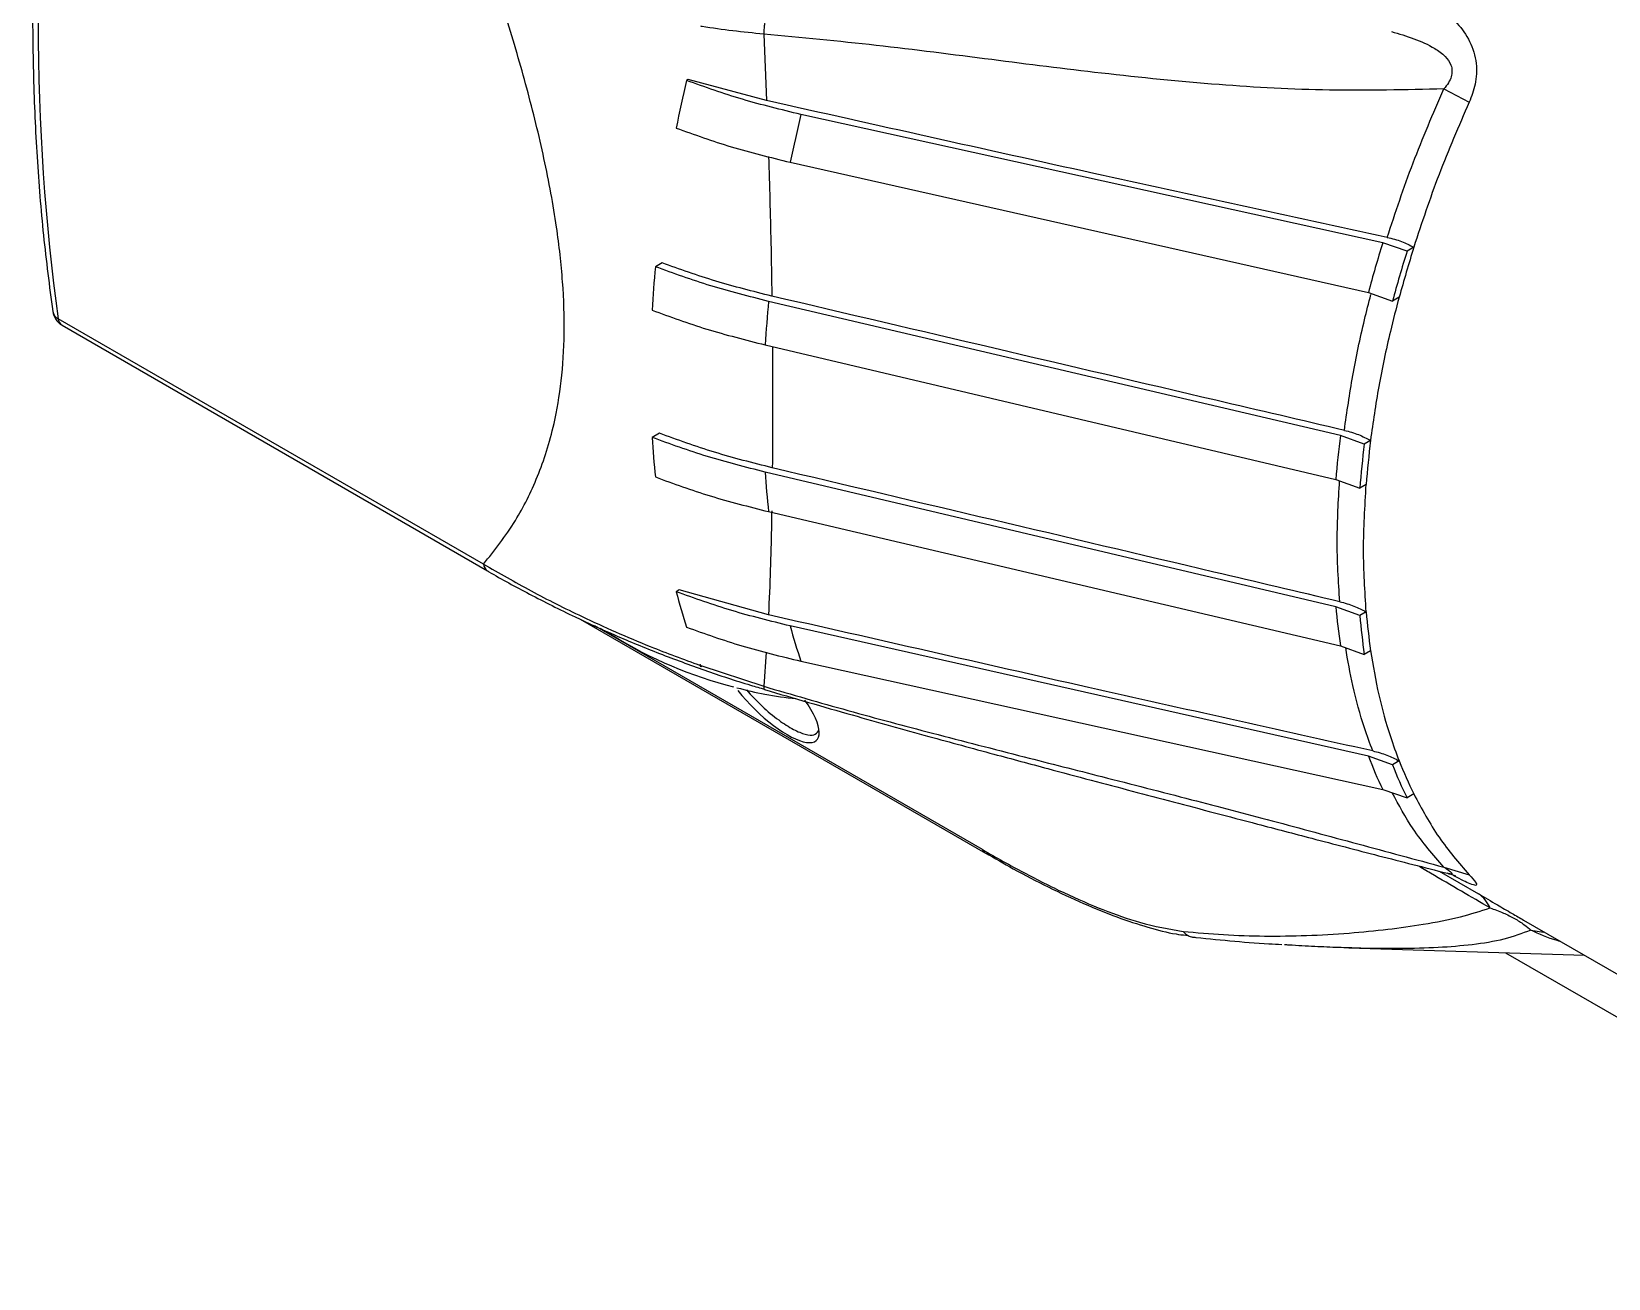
# Model space of a CAD drawing. Extents: x 12.3 to 108.7, y 1.1 to 80.4.
# Drawn here: x 65.772 to 70.732, y 8.463 to 12.385 of the extents above; entities that cross this region are included whole.
import ezdxf

# ---------------------------------------------------------------- set-up
doc = ezdxf.new("R2010")
doc.units = 0
doc.header["$MEASUREMENT"] = 0
doc.layers.add('OBJECT', color=7, linetype='CONTINUOUS')

msp = doc.modelspace()

# ---------------------------------------------------------------- linework, layer by layer
at = {"layer": 'OBJECT'}
for p, q in [((68.0753, 12.3772), (68.0845, 12.1681)), ((67.8377, 12.2341), (67.8328, 12.2313)), ((68.0845, 12.1681), (67.8377, 12.2341)), ((70.2146, 12.2049), (70.294, 12.1629)), ((70.0221, 11.721), (68.1924, 12.1245)), ((68.1584, 11.9742), (69.9771, 11.5643)), ((70.0985, 11.6942), (70.0221, 11.721)), ((70.1201, 11.7067), (70.0985, 11.6942)), ((70.1195, 11.7071), (70.1201, 11.7067)), ((67.7554, 11.6576), (67.7347, 11.6456)), ((69.9771, 11.5643), (70.0531, 11.5374)), ((69.8889, 11.1149), (68.0907, 11.5366)), ((70.0741, 11.5495), (70.0531, 11.5374)), ((67.194, 10.7099), (65.8565, 11.4821)), ((65.8684, 11.4616), (67.206, 10.6895)), ((68.0798, 11.3997), (69.8748, 10.9761)), ((67.747, 11.122), (67.7241, 11.1087)), ((69.9642, 11.0876), (69.8889, 11.1149)), ((69.9842, 11.0991), (69.9642, 11.0876)), ((69.9835, 11.0995), (69.9842, 11.0991)), ((69.8748, 10.576), (68.0798, 10.9996)), ((69.8748, 10.9761), (69.95, 10.9487)), ((69.9698, 10.9602), (69.95, 10.9487)), ((68.0907, 10.8752), (69.8889, 10.4535)), ((67.8094, 10.6288), (67.8, 10.6234)), ((68.0902, 10.5506), (67.8094, 10.6288)), ((69.95, 10.5486), (69.8748, 10.576)), ((67.4979, 10.5369), (68.7725, 9.801)), ((68.7631, 9.812), (67.5436, 10.516)), ((69.9771, 10.106), (68.1584, 10.5158)), ((69.9698, 10.5601), (69.95, 10.5486)), ((69.9692, 10.5605), (69.9698, 10.5601)), ((67.5605, 10.5083), (67.6427, 10.4609)), ((68.0834, 10.4332), (68.0753, 10.3259)), ((69.8889, 10.4535), (69.9642, 10.4262)), ((69.9842, 10.4377), (69.9642, 10.4262)), ((67.8744, 10.3949), (67.8773, 10.3908)), ((67.8756, 10.3913), (67.8744, 10.3949)), ((67.8776, 10.387), (67.8756, 10.3913)), ((67.8773, 10.3908), (68.0753, 10.3259)), ((68.1924, 10.4048), (70.0221, 10.0013)), ((70.0531, 10.079), (69.9771, 10.106)), ((70.0741, 10.0912), (70.0531, 10.079)), ((70.0735, 10.0916), (70.0741, 10.0912)), ((70.0221, 10.0013), (70.0985, 9.9746)), ((70.1201, 9.9871), (70.0985, 9.9746)), ((70.1992, 9.7445), (70.3237, 9.6727)), ((70.2146, 9.757), (70.294, 9.7332)), ((70.4652, 9.5902), (72.2805, 8.5423)), ((69.4026, 9.5427), (69.4112, 9.5415)), ((70.4877, 9.5589), (70.528, 9.5524)), ((69.9152, 9.503), (70.6565, 9.4798)), ((70.4088, 9.4876), (72.1831, 8.4633))]:
    msp.add_line(p, q, dxfattribs=at)
for centre, radius, start, end in [((72.4104, 11.1499), 4.7037, 166.7075, 168.5728), ((72.6539, 11.0356), 4.5924, 166.2852, 168.2077), ((73.7128, 10.5751), 3.8645, 162.7524, 165.1691), ((73.7598, 10.5564), 3.8171, 162.4615, 164.9202), ((73.7684, 10.5466), 3.8451, 162.634, 165.0677), ((71.4833, 11.2873), 3.7657, 174.5404, 176.6273), ((71.7285, 11.1774), 3.6555, 174.3599, 176.5135), ((65.8984, 11.5136), 0.06, 188.0499, 240.0027), ((65.8708, 11.5111), 0.0323, 190.4688, 243.6753), ((65.8827, 11.4837), 0.0263, 183.4372, 237.1336), ((72.8178, 10.7476), 2.9519, 172.8519, 175.5596), ((70.5693, 11.2873), 2.8508, 183.5903, 186.1027), ((72.8744, 10.72), 2.9333, 172.8015, 175.5277), ((72.8681, 10.7311), 2.9073, 172.7284, 175.4811), ((70.8149, 11.1774), 2.7409, 183.7195, 186.3289), ((67.2208, 10.7118), 0.0268, 184.0218, 236.3208), ((69.8006, 11.1496), 2.0686, 194.7362, 197.9616), ((71.9077, 10.7476), 2.0401, 184.8249, 188.2889), ((70.0534, 11.0358), 1.9651, 195.3431, 198.7289), ((71.9645, 10.72), 2.0217, 184.8625, 188.3566), ((71.9583, 10.7312), 1.9958, 184.9176, 188.4551), ((68.3001, 11.6016), 1.3166, 238.021, 255.9541), ((69.5646, 11.0688), 1.8196, 201.738, 202.0076), ((71.2112, 10.575), 1.3203, 200.8104, 205.756), ((71.2705, 10.5465), 1.3041, 201.0063, 206.0112), ((71.2675, 10.5563), 1.2808, 201.2927, 206.3851), ((68.7844, 9.8207), 0.023, 202.171, 237.7081)]:
    msp.add_arc(centre, radius, start, end, dxfattribs=at)
for centre, major_axis, ratio, start_param, end_param in [((71.4993, 15.6519), (4.0521, 6.8981), 0.58236, 2.211748, 2.509291), ((68.0903, 10.3098), (-0.1516, 0.1535), 0.325491, 1.240914, 4.231398)]:
    msp.add_ellipse(centre, major_axis=major_axis, ratio=ratio, start_param=start_param, end_param=end_param, dxfattribs=at)
for points, knots in [([(65.8389, 13.4428), (65.8332, 13.3948), (65.817, 13.2555), (65.7967, 13.0277), (65.7812, 12.7612), (65.7746, 12.4991), (65.777, 12.2419), (65.7884, 11.99), (65.8081, 11.7436), (65.8287, 11.5846), (65.839, 11.5052)], [0, 0, 0, 0, 0.069967, 0.202857, 0.335762, 0.468677, 0.601599, 0.734528, 0.867459, 1, 1, 1, 1]), ([(67.194, 10.7099), (67.2287, 10.7536), (67.2919, 10.8333), (67.3666, 10.9821), (67.4146, 11.1309), (67.4406, 11.2847), (67.4502, 11.4343), (67.4449, 11.597), (67.4244, 11.7812), (67.3865, 11.9855), (67.3321, 12.2058), (67.2676, 12.4268), (67.2186, 12.5732), (67.194, 12.6464)], [0, 0, 0, 0, 0.128108, 0.233833, 0.339418, 0.414185, 0.488923, 0.563852, 0.638803, 0.729469, 0.820219, 0.910089, 1, 1, 1, 1]), ([(70.1384, 12.5024), (70.1595, 12.4894), (70.2018, 12.4635), (70.256, 12.4149), (70.2983, 12.3569), (70.3197, 12.2899), (70.3164, 12.2206), (70.3012, 12.1814), (70.294, 12.1629)], [0, 0, 0, 0, 0.195398, 0.390244, 0.561517, 0.730064, 0.872145, 1, 1, 1, 1]), ([(68.0753, 12.3772), (68.0101, 12.3838), (67.9434, 12.3906), (67.8788, 12.4018), (67.8773, 12.402)], [0, 0, 0, 0, 0.976242, 1, 1, 1, 1]), ([(68.0841, 12.4319), (68.0828, 12.4281), (68.0802, 12.4204), (68.0774, 12.4065), (68.0756, 12.3918), (68.0754, 12.3821), (68.0753, 12.3772)], [0, 0, 0, 0, 0.250003, 0.500001, 0.75, 1, 1, 1, 1]), ([(70.2146, 12.2049), (70.0945, 12.202), (69.8578, 12.1963), (69.4988, 12.2163), (69.1449, 12.2521), (68.7857, 12.2975), (68.4318, 12.3435), (68.193, 12.3661), (68.0753, 12.3772)], [0, 0, 0, 0, 0.166316, 0.327724, 0.500562, 0.66248, 0.833467, 1, 1, 1, 1]), ([(70.0496, 12.3853), (70.0968, 12.3713), (70.1575, 12.3533), (70.2175, 12.3106), (70.2363, 12.2852), (70.2411, 12.2618), (70.2382, 12.2423), (70.2291, 12.2226), (70.2197, 12.2111), (70.2146, 12.2049)], [0, 0, 0, 0, 0.498953, 0.641288, 0.749043, 0.806188, 0.86294, 0.925881, 1, 1, 1, 1]), ([(68.1924, 12.1245), (68.1304, 12.1395), (68.0057, 12.1696), (67.8906, 12.2107), (67.8328, 12.2313)], [0, 0, 0, 0, 0.497249, 1, 1, 1, 1]), ([(70.0363, 11.7378), (70.0621, 11.816), (70.1138, 11.9723), (70.181, 12.1274), (70.2146, 12.2049)], [0, 0, 0, 0, 0.5, 1, 1, 1, 1]), ([(70.0363, 11.7378), (69.7286, 11.8045), (69.0767, 11.9459), (68.4274, 12.0913), (68.0845, 12.1681)], [0, 0, 0, 0, 0.471929, 1, 1, 1, 1]), ([(70.294, 12.1629), (70.2612, 12.0872), (70.1956, 11.9359), (70.1448, 11.7834), (70.1195, 11.7071)], [0, 0, 0, 0, 0.5000001, 1, 1, 1, 1]), ([(67.8, 12.0818), (67.857, 12.0613), (67.9716, 12.02), (68.0959, 11.9895), (68.1584, 11.9742)], [0, 0, 0, 0, 0.497315, 1, 1, 1, 1]), ([(68.0907, 11.992), (68.0933, 11.9009), (68.0977, 11.7512), (68.0999, 11.6088), (68.1007, 11.5531)], [0, 0, 0, 0, 0.608577, 1, 1, 1, 1]), ([(70.0363, 11.7378), (70.044, 11.736), (70.0596, 11.7323), (70.0886, 11.7229), (70.1072, 11.7134), (70.1195, 11.7071)], [0, 0, 0, 0, 0.252923, 0.505858, 1, 1, 1, 1]), ([(68.1007, 11.5531), (68.0413, 11.568), (67.9218, 11.5981), (67.8111, 11.6377), (67.7554, 11.6576)], [0, 0, 0, 0, 0.497692, 1, 1, 1, 1]), ([(68.0907, 11.5366), (68.0293, 11.5521), (67.9059, 11.5832), (67.7919, 11.6247), (67.7347, 11.6456)], [0, 0, 0, 0, 0.497452, 1, 1, 1, 1]), ([(69.9014, 11.1309), (69.9096, 11.1881), (69.9261, 11.3026), (69.9561, 11.4459), (69.9781, 11.5315), (69.9849, 11.5579)], [0, 0, 0, 0, 0.4087155, 0.817431, 1, 1, 1, 1]), ([(67.7241, 11.5088), (67.7807, 11.4882), (67.8945, 11.4466), (68.0178, 11.4154), (68.0798, 11.3997)], [0, 0, 0, 0, 0.497472, 1, 1, 1, 1]), ([(69.9014, 11.1309), (69.7667, 11.1624), (69.1663, 11.3028), (68.5662, 11.4438), (68.1007, 11.5531)], [0, 0, 0, 0, 0.224351, 1, 1, 1, 1]), ([(70.0735, 11.5499), (70.0641, 11.5139), (70.0397, 11.4197), (70.0079, 11.2686), (69.9916, 11.1559), (69.9835, 11.0995)], [0, 0, 0, 0, 0.235901, 0.617951, 1, 1, 1, 1]), ([(68.1024, 11.3943), (68.1029, 11.318), (68.1036, 11.186), (68.1027, 11.0643), (68.1023, 11.013)], [0, 0, 0, 0, 0.577946, 1, 1, 1, 1]), ([(68.1023, 11.013), (68.0411, 11.0285), (67.9179, 11.0597), (67.8042, 11.1011), (67.747, 11.122)], [0, 0, 0, 0, 0.4974901, 1, 1, 1, 1]), ([(69.9015, 11.1309), (69.9091, 11.1289), (69.9245, 11.125), (69.953, 11.1153), (69.9714, 11.1058), (69.9835, 11.0995)], [0, 0, 0, 0, 0.253944, 0.507889, 1, 1, 1, 1]), ([(68.0798, 10.9996), (68.0184, 11.0151), (67.8951, 11.0463), (67.7813, 11.0879), (67.7241, 11.1087)], [0, 0, 0, 0, 0.497473, 1, 1, 1, 1]), ([(69.8872, 10.5919), (69.7553, 10.623), (69.1602, 10.7633), (68.5653, 10.9037), (68.1023, 11.013)], [0, 0, 0, 0, 0.221721, 1, 1, 1, 1]), ([(67.7347, 10.9842), (67.7913, 10.9635), (67.9052, 10.922), (68.0287, 10.8909), (68.0907, 10.8752)], [0, 0, 0, 0, 0.497451, 1, 1, 1, 1]), ([(69.8872, 10.5919), (69.883, 10.6562), (69.8751, 10.7785), (69.8828, 10.9097), (69.8864, 10.9719)], [0, 0, 0, 0, 0.525781, 1, 1, 1, 1]), ([(68.1004, 10.8778), (68.0992, 10.8154), (68.0968, 10.6999), (68.0923, 10.5976), (68.0902, 10.5506)], [0, 0, 0, 0, 0.540751, 1, 1, 1, 1]), ([(67.194, 10.7099), (67.2432, 10.6817), (67.3418, 10.6251), (67.5159, 10.5379), (67.6936, 10.4588), (67.8228, 10.4109), (67.8756, 10.3913)], [0, 0, 0, 0, 0.242263, 0.485939, 0.789784, 1, 1, 1, 1]), ([(67.2058, 10.6894), (67.2075, 10.6884), (67.2493, 10.6633), (67.3405, 10.6144), (67.4727, 10.5474), (67.6097, 10.485), (67.7458, 10.4287), (67.8884, 10.3764), (67.9995, 10.339), (68.0639, 10.3206), (68.0789, 10.3163)], [0, 0, 0, 0, 0.006866, 0.173288, 0.349907, 0.497345, 0.653404, 0.805611, 0.954687, 1, 1, 1, 1]), ([(68.1584, 10.5158), (68.0966, 10.531), (67.9723, 10.5615), (67.8576, 10.6027), (67.8, 10.6234)], [0, 0, 0, 0, 0.49732, 1, 1, 1, 1]), ([(69.8872, 10.5919), (69.8949, 10.59), (69.9102, 10.586), (69.9387, 10.5762), (69.9571, 10.5667), (69.9692, 10.5605)], [0, 0, 0, 0, 0.25404, 0.508079, 1, 1, 1, 1]), ([(69.9907, 10.1225), (69.6926, 10.1889), (69.0583, 10.3302), (68.4257, 10.4742), (68.0902, 10.5506)], [0, 0, 0, 0, 0.469774, 1, 1, 1, 1]), ([(67.8328, 10.5117), (67.89, 10.4913), (68.005, 10.4502), (68.1297, 10.42), (68.1924, 10.4048)], [0, 0, 0, 0, 0.497242, 1, 1, 1, 1]), ([(69.9907, 10.1225), (69.9819, 10.1465), (69.9579, 10.2119), (69.9278, 10.3191), (69.9125, 10.4072), (69.9056, 10.4475)], [0, 0, 0, 0, 0.23804, 0.651117, 1, 1, 1, 1]), ([(69.9835, 10.4381), (69.9916, 10.3911), (70.0079, 10.2971), (70.0397, 10.1828), (70.0641, 10.1168), (70.0735, 10.0916)], [0, 0, 0, 0, 0.382049, 0.764099, 1, 1, 1, 1]), ([(67.8773, 10.3908), (67.8776, 10.3902), (67.8783, 10.3892), (67.8784, 10.3879), (67.8779, 10.3873), (67.8776, 10.387), (67.8776, 10.387)], [0, 0, 0, 0, 0.321733, 0.645677, 0.931731, 1, 1, 1, 1]), ([(67.9912, 10.3215), (68.0203, 10.314), (68.0804, 10.2984), (68.1438, 10.2909), (68.1765, 10.287)], [0, 0, 0, 0, 0.483507, 1, 1, 1, 1]), ([(68.0753, 10.3259), (68.1635, 10.3002), (68.3402, 10.2488), (68.6133, 10.1762), (68.8793, 10.1078), (69.1509, 10.0388), (69.4106, 9.9721), (69.6789, 9.902), (69.9435, 9.8304), (70.1242, 9.7815), (70.2146, 9.757)], [0, 0, 0, 0, 0.124845, 0.249784, 0.385615, 0.499943, 0.631954, 0.74986, 0.874809, 1, 1, 1, 1]), ([(68.0753, 10.3259), (68.0754, 10.3235), (68.0756, 10.3187), (68.0767, 10.3157), (68.0778, 10.3158), (68.078, 10.3158)], [0, 0, 0, 0, 0.465636, 0.931269, 1, 1, 1, 1]), ([(68.0208, 10.3145), (68.0368, 10.2971), (68.0679, 10.2631), (68.1214, 10.2192), (68.1692, 10.1885), (68.2077, 10.1728), (68.2361, 10.1705), (68.2436, 10.1805), (68.2475, 10.1855)], [0, 0, 0, 0, 0.186464, 0.363914, 0.526569, 0.681695, 0.838255, 1, 1, 1, 1]), ([(68.0779, 10.3156), (68.1698, 10.2887), (68.3414, 10.2386), (68.5822, 10.1716), (68.7873, 10.1157), (68.9575, 10.0699), (69.1024, 10.0313), (69.234, 9.9964), (69.3634, 9.9622), (69.4948, 9.9277), (69.6399, 9.8895), (69.812, 9.8445), (70.0106, 9.7924), (70.1529, 9.7563), (70.2249, 9.738)], [0, 0, 0, 0, 0.129812, 0.242598, 0.338461, 0.417421, 0.480792, 0.541029, 0.601186, 0.661257, 0.724145, 0.803297, 0.90051, 1, 1, 1, 1]), ([(69.9907, 10.1225), (69.9984, 10.1206), (70.0139, 10.1169), (70.0427, 10.1073), (70.0612, 10.0978), (70.0735, 10.0916)], [0, 0, 0, 0, 0.253293, 0.506591, 1, 1, 1, 1]), ([(70.2146, 9.757), (70.1808, 9.7956), (70.1199, 9.8652), (70.073, 9.9521), (70.0521, 9.9908)], [0, 0, 0, 0, 0.554069, 1, 1, 1, 1]), ([(70.1195, 9.9875), (70.1448, 9.9405), (70.1956, 9.8466), (70.2612, 9.771), (70.294, 9.7332)], [0, 0, 0, 0, 0.4999999, 1, 1, 1, 1]), ([(68.7631, 9.812), (68.8069, 9.7873), (68.8943, 9.7379), (69.0215, 9.6743), (69.1435, 9.6215), (69.273, 9.5756), (69.35, 9.5626), (69.3944, 9.5551)], [0, 0, 0, 0, 0.183115, 0.366178, 0.555066, 0.743887, 1, 1, 1, 1]), ([(68.7723, 9.8016), (68.8017, 9.7847), (68.8687, 9.7462), (68.9722, 9.6927), (69.0814, 9.6416), (69.1863, 9.599), (69.2831, 9.5674), (69.355, 9.5484), (69.3925, 9.5439), (69.4026, 9.5427)], [0, 0, 0, 0, 0.125006, 0.285403, 0.455202, 0.621447, 0.783616, 0.941748, 1, 1, 1, 1]), ([(70.36, 9.6287), (70.3299, 9.6461), (70.2676, 9.6822), (70.1917, 9.7266), (70.1458, 9.7537), (70.1324, 9.7616)], [0, 0, 0, 0, 0.397016, 0.823436, 1, 1, 1, 1]), ([(70.2146, 9.757), (70.2197, 9.7536), (70.2291, 9.7472), (70.2383, 9.7399), (70.241, 9.7358), (70.2375, 9.7346), (70.2294, 9.7369), (70.2249, 9.7382)], [0, 0, 0, 0, 0.230426, 0.426108, 0.602538, 0.78015, 1, 1, 1, 1]), ([(70.2275, 9.7369), (70.229, 9.7366), (70.2367, 9.7351), (70.2457, 9.7318), (70.2518, 9.7295), (70.2517, 9.7295), (70.2516, 9.7295)], [0, 0, 0, 0, 0.094298, 0.495437, 0.812949, 1, 1, 1, 1]), ([(70.294, 9.7332), (70.3022, 9.7242), (70.3113, 9.7141), (70.3181, 9.703), (70.3177, 9.6974), (70.2949, 9.7048), (70.2669, 9.7182), (70.2424, 9.7321), (70.2394, 9.7337)], [0, 0, 0, 0, 0.217501, 0.241603, 0.44164, 0.643326, 0.95728, 1, 1, 1, 1]), ([(70.36, 9.6287), (70.3553, 9.6378), (70.3459, 9.656), (70.3311, 9.6671), (70.3237, 9.6727)], [0, 0, 0, 0, 0.5, 1, 1, 1, 1]), ([(70.3237, 9.6727), (70.3428, 9.6617), (70.3752, 9.6429), (70.4254, 9.6133), (70.4532, 9.5973), (70.4653, 9.5903)], [0, 0, 0, 0, 0.445257, 0.758716, 1, 1, 1, 1]), ([(69.3944, 9.5551), (69.4369, 9.5512), (69.5247, 9.5432), (69.6534, 9.5395), (69.7853, 9.5412), (69.9142, 9.5488), (70.0369, 9.5607), (70.1538, 9.5774), (70.2628, 9.598), (70.3292, 9.619), (70.36, 9.6287)], [0, 0, 0, 0, 0.114559, 0.236447, 0.365773, 0.502629, 0.630669, 0.752538, 0.885365, 1, 1, 1, 1]), ([(70.36, 9.6287), (70.3729, 9.6242), (70.3904, 9.6181), (70.4162, 9.6063), (70.4284, 9.6001), (70.4368, 9.5956), (70.4448, 9.5909), (70.4553, 9.5843), (70.4745, 9.571), (70.4821, 9.5641), (70.4877, 9.5589)], [0, 0, 0, 0, 0.3013694, 0.4093007, 0.4560815, 0.5003137, 0.5447127, 0.5911054, 0.6976021, 1, 1, 1, 1]), ([(69.3944, 9.5551), (69.3971, 9.5521), (69.4026, 9.5461), (69.4117, 9.5404), (69.4179, 9.5388), (69.4204, 9.5381)], [0, 0, 0, 0, 0.375476, 0.750944, 1, 1, 1, 1]), ([(69.4203, 9.5378), (69.5009, 9.5292), (69.5945, 9.5192), (69.6914, 9.5145), (69.7049, 9.5138)], [0, 0, 0, 0, 0.860296, 1, 1, 1, 1]), ([(69.4204, 9.5381), (69.4216, 9.5377), (69.4265, 9.536), (69.4318, 9.5362), (69.4357, 9.5363)], [0, 0, 0, 0, 0.251889, 1, 1, 1, 1]), ([(70.4877, 9.5589), (70.4606, 9.5487), (70.406, 9.528), (70.3065, 9.5122), (70.1965, 9.503), (70.0785, 9.5001), (69.9828, 9.5009), (69.9279, 9.5027), (69.9152, 9.5031)], [0, 0, 0, 0, 0.189392, 0.380637, 0.564326, 0.75707, 0.94388, 1, 1, 1, 1]), ([(70.5816, 9.5231), (70.5781, 9.524), (70.5443, 9.5333), (70.5145, 9.5468), (70.4877, 9.5589)], [0, 0, 0, 0, 0.103917, 1, 1, 1, 1]), ([(69.9152, 9.5031), (69.9046, 9.5034), (69.8694, 9.5044), (69.8068, 9.5073), (69.7499, 9.5103), (69.7181, 9.5125), (69.7133, 9.5128)], [0, 0, 0, 0, 0.159063, 0.532379, 0.929344, 1, 1, 1, 1])]:
    msp.add_open_spline(points, degree=3, knots=knots, dxfattribs=at)
msp.add_open_spline([(69.9692, 10.9606), (69.965, 10.8915), (69.9568, 10.7534), (69.965, 10.6248), (69.9692, 10.5605)], degree=3, dxfattribs=at)

doc.saveas('drawing.dxf')
